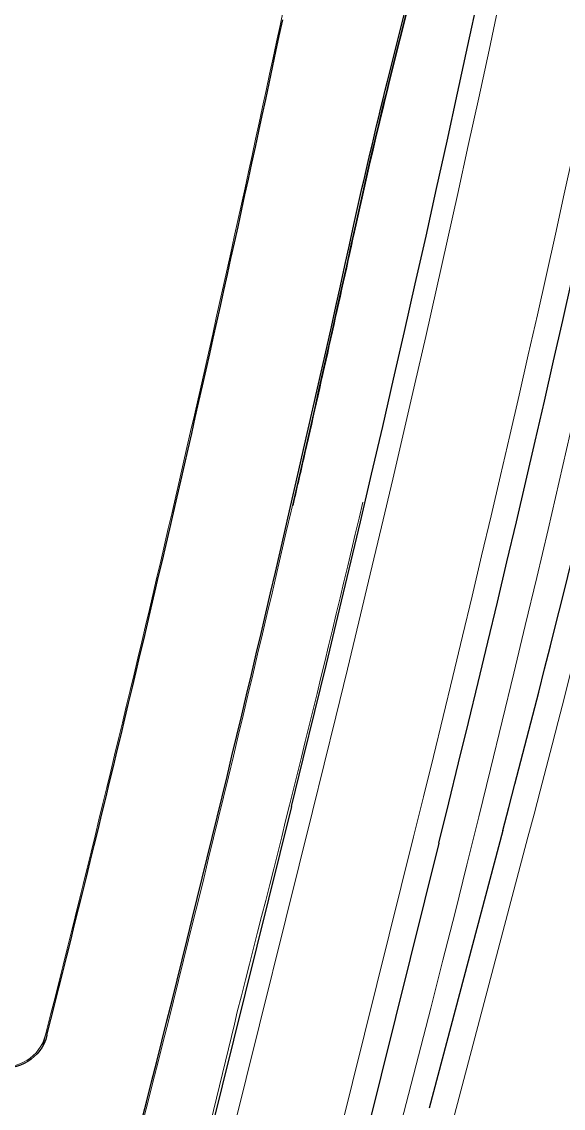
# Model space of a CAD drawing. Extents: x 2536801 to 2538856, y 7112140 to 7131569.
# Drawn here: x 2537332 to 2537582, y 7114217 to 7114717 of the extents above; entities that cross this region are included whole.
import ezdxf

# ---------------------------------------------------------------- set-up
doc = ezdxf.new("R2010")
doc.units = 0
doc.header["$LTSCALE"] = 100
doc.header["$MEASUREMENT"] = 0
for name, color, linetype, lineweight in [('D_BOC_FR', 3, 'Continuous', 13), ('D_CTB_1', 2, 'Continuous', 0), ('D_DRVWY_1', 6, 'Continuous', 30), ('D_EOS_ML', 7, 'Continuous', 30), ('D_EOT_ML', 7, 'Continuous', 13), ('D_FOC_FR', 3, 'Continuous', 30), ('D_MBGF', 20, 'Continuous', 0)]:
    doc.layers.add(name, color=color, linetype=linetype, lineweight=lineweight)
doc.linetypes.add('mbgf', pattern='A,1,-0.5,[46,dgnlstyle-BGELINES.shx,S=0.008,R=0,X=0,Y=0],-0.5,1', length=3)

msp = doc.modelspace()

# ---------------------------------------------------------------- linework, layer by layer
at = {"layer": 'D_BOC_FR', "lineweight": 0}
msp.add_line((2537501.76, 7114689.64), (2537525.56, 7114785.16), dxfattribs=at)
for radius, start, end in [(12397.33, 345.783111, 348.048489), (12450.67, 344.787656, 347.632888)]:
    msp.add_arc((2525324.55, 7117290.22), radius, start, end, dxfattribs=at)
at = {"layer": 'D_BOC_FR', "lineweight": 0, "extrusion": (0, 0, -1)}
msp.add_arc((-2539829.96, 7114109.73), 2399.33, 12.36711, 13.98665, dxfattribs=at)
at = {"layer": 'D_CTB_1', "linetype": 'Continuous', "lineweight": 0, "ltscale": 0.025}
for radius, start, end in [(11500, 343.398201, 350.635878), (11414, 345.541016, 346.754439)]:
    msp.add_arc((2526379.38, 7117111.1), radius, start, end, dxfattribs=at)
at = {"layer": 'D_CTB_1', "linetype": 'Continuous', "lineweight": 0, "ltscale": 0.025, "extrusion": (0, 0, -1)}
msp.add_arc((-2528734.74, 7116335.21), 8941, 193.41304, 195.809614, dxfattribs=at)
at = {"layer": 'D_DRVWY_1', "color": 6, "extrusion": (0, 0, -1)}
msp.add_arc((-2537324.7, 7114255.23), 20, 194.1932, 282.1261, dxfattribs=at)
at = {"layer": 'D_DRVWY_1', "lineweight": 0, "extrusion": (0, 0, -1)}
msp.add_arc((-2537324.7, 7114255.23), 19.33, 194.1932, 282.1261, dxfattribs=at)
at = {"layer": 'D_EOS_ML'}
for p, q in [((2537456.85, 7114355.77), (2537412.34, 7114176.81)), ((2537554.29, 7114344.69), (2537520.39, 7114216.71)), ((2537524.78, 7114338.87), (2537480.27, 7114159.91))]:
    msp.add_line(p, q, dxfattribs=at)
for centre, radius, start, end in [((2526379.38, 7117111.1), 11485, 346.032105, 358.175075), ((2526379.38, 7117111.1), 11415, 346.032105, 353.252801), ((2530385.55, 7116243.68), 7416, 345.16315, 347.876074)]:
    msp.add_arc(centre, radius, start, end, dxfattribs=at)
at = {"layer": 'D_EOT_ML'}
for p, q in [((2537466.56, 7114353.36), (2537422.04, 7114174.39)), ((2537513.14, 7114341.77), (2537468.62, 7114162.81)), ((2537565.89, 7114341.61), (2537531.99, 7114213.64))]:
    msp.add_line(p, q, dxfattribs=at)
for centre, radius, start, end in [((2526379.38, 7117111.1), 11473, 346.032105, 358.175075), ((2526379.38, 7117111.1), 11425, 346.032105, 353.252801), ((2530385.55, 7116243.68), 7428, 345.16315, 347.876074)]:
    msp.add_arc(centre, radius, start, end, dxfattribs=at)
at = {"layer": 'D_FOC_FR'}
msp.add_line((2537501.12, 7114689.8), (2537524.91, 7114785.33), dxfattribs=at)
for radius, start, end in [(12398, 345.806801, 348.026037), (12450, 344.787656, 347.632888)]:
    msp.add_arc((2525324.55, 7117290.22), radius, start, end, dxfattribs=at)
at = {"layer": 'D_FOC_FR', "extrusion": (0, 0, -1)}
msp.add_arc((-2539829.96, 7114109.73), 2400, 12.36711, 13.98665, dxfattribs=at)
at = {"layer": 'D_MBGF', "linetype": 'mbgf', "lineweight": 13, "ltscale": 0.025}
msp.add_line((2537502.09, 7114689.56), (2537525.88, 7114785.08), dxfattribs=at)
at = {"layer": 'D_MBGF', "linetype": 'mbgf', "lineweight": 13, "ltscale": 0.025, "extrusion": (0, 0, -1)}
msp.add_arc((-2539829.96, 7114109.73), 2399, 12.36711, 13.98665, dxfattribs=at)
at = {"layer": 'D_MBGF', "linetype": 'mbgf', "lineweight": 13, "ltscale": 0.025}
for start, end in [(347.138572, 347.632888), (347.023529, 347.138572)]:
    msp.add_arc((2525324.55, 7117290.22), 12451, start, end, dxfattribs=at)

doc.saveas('drawing.dxf')
